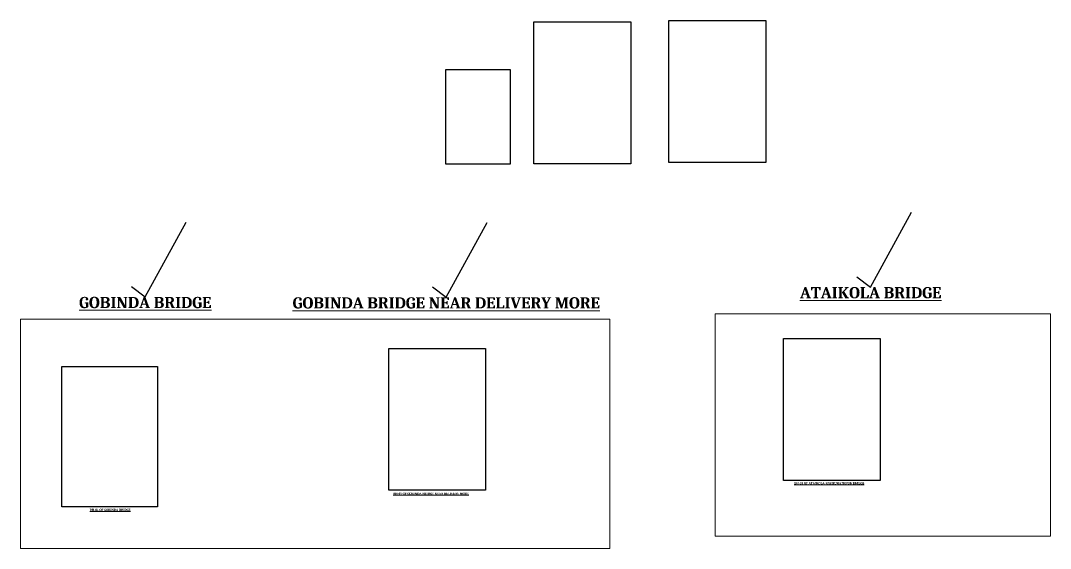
# Model space of a CAD drawing. Header units: millimetres. Extents: x 660635 to 3602845, y -5478610 to -489530.
# Drawn here: x 1680929 to 2095044, y -2682538 to -2470272 of the extents above; entities that cross this region are included whole.
import ezdxf

# ---------------------------------------------------------------- set-up
doc = ezdxf.new("R2010")
doc.units = ezdxf.units.MM
doc.header["$LTSCALE"] = 25
doc.header["$MEASUREMENT"] = 0
doc.layers.get('0').update_dxf_attribs({"lineweight": 13})
doc.layers.get('Defpoints').update_dxf_attribs({"color": 230, "lineweight": 9})
doc.layers.add('SLOPEEARTH', color=3, linetype='Continuous')
doc.styles.add('tynrb', font='timesbd.ttf')
picture_1 = doc.add_image_def('image7.jpg', size_in_pixel=(981, 1437))
picture_2 = doc.add_image_def('image18.jpg', size_in_pixel=(981, 1438))
picture_3 = doc.add_image_def('image19.jpg', size_in_pixel=(981, 1439))
picture_4 = doc.add_image_def('image27.jpg', size_in_pixel=(653, 960))
picture_5 = doc.add_image_def('image33.jpg', size_in_pixel=(981, 1439))
picture_6 = doc.add_image_def('image34.jpg', size_in_pixel=(981, 1439))

msp = doc.modelspace()

# ---------------------------------------------------------------- linework, layer by layer
at = {"layer": 'Defpoints', "lineweight": -2, "ltscale": 100}
for points in [[(2017179.964, -2573289.059), (2022761.573, -2577440.433), (2039240.612, -2547357.437)], [(1725477.578, -2577242.066), (1731059.187, -2581393.441), (1747538.226, -2551310.445)], [(1846539.409, -2577389.996), (1852121.018, -2581541.371), (1868600.058, -2551458.375)]]:
    msp.add_lwpolyline(points, dxfattribs=at)
at = {"layer": 'Defpoints', "ltscale": 50}
for points in [[(1960286.063, -2588208.253), (2095044.084, -2588208.253), (2095044.084, -2677670.558), (1960286.063, -2677670.558)], [(1680928.771, -2590392.706), (1917914.936, -2590392.706), (1917914.936, -2682538.023), (1680928.771, -2682538.023)]]:
    msp.add_lwpolyline(points, close=True, dxfattribs=at)

# ---------------------------------------------------------------- texts
at = {"color": 0, "attachment_point": 2, "style": 'tynrb'}
for s, insert, char_height, width in [('{\\fCambria|b1|i0|c0|p18;\\LATAIKOLA BRIDGE}', (2022761.573, -2577440.433), 4500, 108882.56385), ('{\\fCambria|b1|i0|c0|p18;\\LGOBINDA BRIDGE}', (1731059.187, -2581393.441), 4500, 108882.56385), ('{\\fCambria|b1|i0|c0|p18;\\LGOBINDA BRIDGE NEAR DELIVERY MORE}', (1852121.018, -2581541.371), 4500, 132963.01624), ('{\\fCambria|b1|i0|c0|p18;\\LBH-01 OF ATAIKOLA-ROGHUNATHPUR BRIDGE}', (2006106.825, -2655885.463), 900, 35926.10593), ('{\\fCambria|b1|i0|c0|p18;\\LBH-01 OF GOBINDA BRIDGE NEAR DELIVERY MORE}', (1845938.961, -2660057.13), 900, 34604.78492), ('{\\fCambria|b1|i0|c0|p18;\\LBH-01 OF GOBINDA BRIDGE}', (1716924.624, -2666591.785), 900, 21776.51277)]:
    msp.add_mtext(s, dxfattribs=dict(at, insert=insert, char_height=char_height, width=width))

# ---------------------------------------------------------------- pictures from other files: only their frames are drawn
at = {"layer": 'SLOPEEARTH', "lineweight": -2, "ltscale": 100}
image = msp.add_image(picture_5, insert=(1887363.746, -2527880.273), size_in_units=(38933.438, 57110.312), dxfattribs=at)
image.dxf.flags = 7
image = msp.add_image(picture_6, insert=(1941645.106, -2527382.707), size_in_units=(38933.438, 57110.312), dxfattribs=at)
image.dxf.flags = 7
image = msp.add_image(picture_4, insert=(1851919.977, -2528024.116), size_in_units=(25915.938, 38100), dxfattribs=at)
image.dxf.flags = 7
image = msp.add_image(picture_3, insert=(1987674.324, -2655234.251), size_in_units=(38933.438, 57110.312), dxfattribs=at)
image.dxf.flags = 7
image = msp.add_image(picture_2, insert=(1829000.878, -2659171.804), size_in_units=(38933.438, 57070.625), dxfattribs=at)
image.dxf.flags = 7
image = msp.add_image(picture_1, insert=(1697489.621, -2665809.461), size_in_units=(38553.375, 56474.21), dxfattribs=at)
image.dxf.flags = 7

doc.saveas('drawing.dxf')
